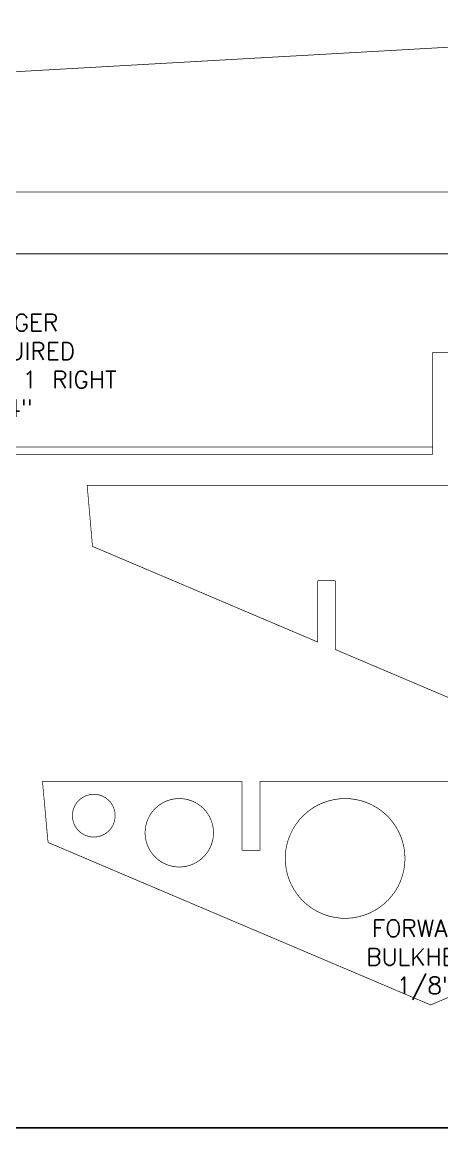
# Model space of a CAD drawing. Extents: x 0.1 to 52.1, y 0.1 to 34.1.
# Drawn here: x 11.8 to 17.94, y 0.09 to 16.25 of the extents above; entities that cross this region are included whole.
import ezdxf

# ---------------------------------------------------------------- set-up
doc = ezdxf.new("R2010")
doc.units = 0
doc.header["$MEASUREMENT"] = 0
doc.linetypes.add('HIDDEN', pattern=[0.075, 0.05, -0.025])
doc.layers.get('0').update_dxf_attribs({"linetype": 'CONTINUOUS'})
doc.styles.add('_TCW_TXTSTY_1', font='TXT.SHX')

msp = doc.modelspace()

# ---------------------------------------------------------------- linework, layer by layer
at = {"color": 7, "linetype": 'Continuous', "flags": 128}
msp.add_lwpolyline([(0.128614, 34.0921), (52.128614, 34.0921), (52.128614, 0.0921), (0.128614, 0.0921)], close=True, dxfattribs=at)
at = {"color": 7, "linetype": 'Continuous', "const_width": 0.01}
for points in [[(19.077153, 15.940705), (1.361154, 14.93885)], [(1.361154, 13.765902), (25.022346, 13.765939)], [(1.5625, 12.86294), (30.4375, 12.86294)], [(18.0725, 11.42544), (17.8025, 11.42544)], [(17.8025, 11.42544), (17.8025, 9.934922)], [(17.8025, 9.934922), (1.312501, 9.934922)], [(27.501029, 9.480395), (12.751983, 9.480395)], [(12.751983, 9.480395), (12.830026, 8.588362)], [(12.830026, 8.588362), (16.121506, 7.191212)], [(16.381506, 8.087971), (16.121506, 8.087971)], [(16.121506, 8.087971), (16.121506, 7.191212)], [(16.381506, 7.080848), (16.381506, 8.087971)], [(16.381506, 7.080848), (20.126506, 5.49119)], [(15.017613, 5.153912), (12.098868, 5.153912)], [(12.098868, 5.153912), (12.180299, 4.262274)], [(15.017613, 4.148912), (15.017613, 5.153912)], [(20.267613, 5.153912), (15.277613, 5.153912)], [(15.277613, 5.153912), (15.277613, 4.148912)], [(12.180299, 4.262274), (17.772738, 1.888424)], [(17.772738, 1.888424), (23.365183, 4.262276)], [(15.277613, 4.148912), (15.017613, 4.148912)]]:
    msp.add_lwpolyline(points, dxfattribs=at)
at = {"color": 9, "linetype": 'HIDDEN', "const_width": 0.01}
msp.add_lwpolyline([(1.312501, 10.041041), (17.8025, 10.041041)], dxfattribs=at)
at = {"color": 7, "linetype": 'Continuous', "const_width": 0.01}
for points in [[(13.161368, 4.653912, 0.414214), (12.848868, 4.966412, 2.414214), (13.161368, 4.653912)], [(14.598868, 4.403912, 0.414214), (14.098868, 4.903912, 2.414214), (14.598868, 4.403912)], [(17.397613, 4.028912, 0.414214), (16.522613, 4.903912, 2.414214), (17.397613, 4.028912)]]:
    msp.add_lwpolyline(points, format="xyb", close=True, dxfattribs=at)

# ---------------------------------------------------------------- texts
at = {"color": 7, "char_height": 0.25, "attachment_point": 2, "style": '_TCW_TXTSTY_1'}
for s, insert, width in [('{STRINGER\\P2 REQUIRED\\P1 LEFT & 1 RIGHT\\P1/4"}', (11.538343, 11.983167), 3.75), ('{FORWARD\\PBULKHEAD\\P1/8"}', (17.693283, 3.131837), 2)]:
    msp.add_mtext(s, dxfattribs=dict(at, insert=insert, width=width))

doc.saveas('drawing.dxf')
